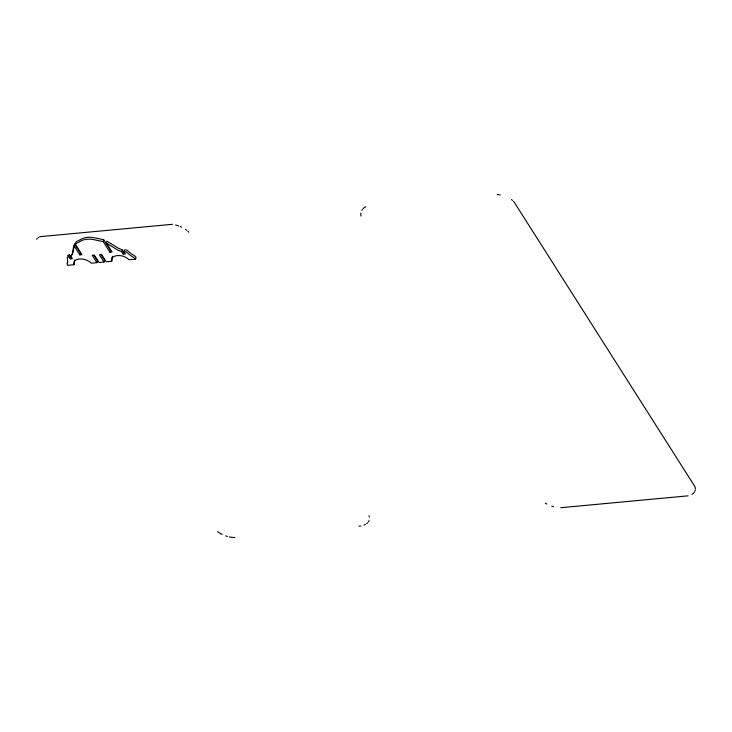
<?xml version="1.0" encoding="UTF-8"?>
<svg xmlns="http://www.w3.org/2000/svg" width="732" height="732" viewBox="0 0 732 732"><rect width="100%" height="100%" fill="white"/><g stroke="black" fill="none" stroke-linecap="round" stroke-linejoin="round"><path stroke-width="1.1" d="M68.936 256.776L67.92 256.969A1.263 0.732 15 0 0 67.179 257.591A32.418 18.822 15 0 1 67.097 263.804L67.545 265.313L73.987 264.728L73.905 263.648A12.654 7.347 15 0 1 75.085 260.491A10.01 5.81 15 0 1 90.859 262.687L91.354 263.163L96.899 262.66L92.241 255.331L94.382 255.129L99.049 262.468L104.054 262.019L99.396 254.681L101.547 254.489L106.204 261.818L111.758 261.324L111.621 260.812A10.01 5.81 15 0 1 123.049 256.163A12.654 7.347 15 0 1 127.89 258.78L129.116 259.75L135.557 259.174L136.06 257.289L134.651 255.871A32.418 18.822 15 0 1 127.112 250.344A1.263 0.732 15 0 0 125.703 249.914L124.568 249.923L124.065 251.808L125.392 253.885L123.241 254.077L123.745 252.192L122.253 249.85L118.081 248.057L106.881 241.148L106.378 243.033L112.069 251.991L109.919 252.183L110.422 250.298L103.706 239.721L94.19 237.744A16.36 9.498 15 0 0 81.892 238.852L76.787 241.441L75.789 242.246L75.277 244.131L82.002 254.699L79.852 254.892L80.355 253.016L74.664 244.058L72.98 252.128L70.913 256.319L72.404 258.671L70.263 258.863L68.936 256.776L69.439 254.901L68.424 255.084A1.263 0.732 15 0 0 67.683 255.706M70.263 258.863L70.766 256.978L69.439 254.901M70.913 256.319L72.477 254.013L73.447 247.206L74.664 244.058M73.987 264.728L74.408 261.772A12.654 7.347 15 0 1 74.682 260.098M96.899 262.66L97.402 260.775L93.906 255.276M109.919 252.183L103.203 241.606L103.706 239.721M104.054 262.019L104.566 260.135L101.071 254.635M111.758 261.324L112.124 258.936A10.01 5.81 15 0 1 112.6 256.264M123.241 254.077L121.75 251.735L122.253 249.85M694.988 491.044L695.29 490.037M368.489 521.733L369.056 520.644M361.782 210.34L362.349 209.517M36.6 239.163L37.241 238.467M366.677 523.627L367.693 522.73M75.277 244.131L81.389 240.737A16.36 9.498 15 0 1 93.687 239.629L103.203 241.606M37.982 237.827L38.805 237.223M39.72 236.683L172.459 224.303M364.06 525.064L365.46 524.414M688.089 495.839L560.703 507.715M358.955 526.189L360.785 525.96M124.065 251.808L125.19 251.79A1.263 0.732 15 0 1 126.609 252.229A32.418 18.822 15 0 0 134.148 257.755L135.557 259.174M497.193 194.474L500.24 194.968M175.607 224.989L178.69 225.959M551.772 506.151L553.538 506.672M225.593 535.879L227.432 536.446M106.378 243.033L117.578 249.941L121.75 251.735M180.173 226.545L181.618 227.195M545.303 503.14L546.795 504.009M511.421 199.589L512.565 200.403M185.562 229.464L186.724 230.324M187.804 231.211L188.783 232.136M513.617 201.263L695.034 486.807L695.4 488.994M74.161 245.943L79.852 254.892M368.965 515.721L369.349 517.002M67.609 262.742L67.6 261.919A32.418 18.822 15 0 0 67.747 261.388M361.022 216.068A20.944 12.16 15 0 1 360.821 213.076M363.035 208.739A20.944 12.16 15 0 1 365.771 206.763M694.503 491.986A16.397 9.516 15 0 1 691.978 494.356M234.899 537.526A18.154 10.541 15 0 1 229.299 536.904M222.107 534.433A18.154 10.541 15 0 1 217.605 531.606"/></g></svg>
